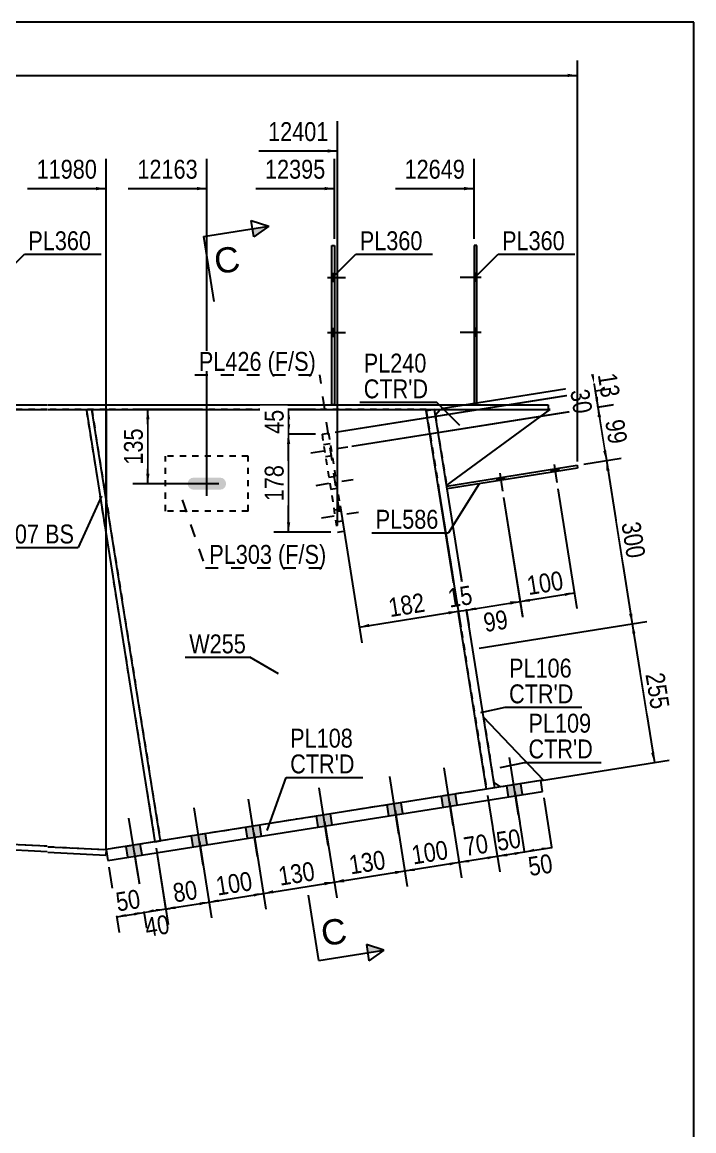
# Model space of a CAD drawing. Header units: millimetres. Extents: x -1017 to -614, y -185 to 92.
# Drawn here: x -715.9 to -614.3, y -75.9 to 92 of the extents above; entities that cross this region are included whole.
import ezdxf

# ---------------------------------------------------------------- set-up
doc = ezdxf.new("R2010")
doc.units = ezdxf.units.MM
doc.linetypes.add('DXK_LINE_DOT1', pattern=[1.8814, 0.9407, -0.9407])
doc.linetypes.add('DXK_LINE_DOT2', pattern=[3.9198, 1.9599, -1.9599])
doc.styles.add('Arial', font='ARIAL.TTF', dxfattribs={"height": 0.2})
doc.styles.add('Arial Narrow', font='ARIALN.TTF', dxfattribs={"height": 0.2})

# ---------------------------------------------------------------- blocks, each defined once
blk = doc.blocks.new('Unknown-624476755-1210')
at = {"color": 5, "linetype": 'Continuous'}
for p, q in [((-614.26, 91.97), (-1014.26, 91.97)), ((-614.26, -185.03), (-614.26, 91.97))]:
    blk.add_line(p, q, dxfattribs=at)
blk = doc.blocks.new('Part-624476755-1717 - 1694')
at = {"color": 2, "linetype": 'Continuous'}
for p, q in [((-745.62, 34), (-739.78, 34)), ((-745.62, 34), (-745.62, 33.33)), ((-739.68, 34), (-725.85, 34)), ((-725.75, 34), (-712.17, 34)), ((-712.07, 34), (-636.32, 34)), ((-636.32, 34), (-636.32, 33.33)), ((-745.62, 33.33), (-739.78, 33.33)), ((-739.68, 33.33), (-725.85, 33.33)), ((-725.75, 33.33), (-712.17, 33.33)), ((-712.07, 33.33), (-636.32, 33.33))]:
    blk.add_line(p, q, dxfattribs=at)
blk = doc.blocks.new('Part-624476755-1912 - 1694')
at = {"color": 2, "linetype": 'Continuous'}
for p, q in [((-654.76, 33.17), (-653.72, 33.33)), ((-645.64, -24.17), (-654.76, 33.17)), ((-644.4, -23.98), (-653.52, 33.33))]:
    blk.add_line(p, q, dxfattribs=at)
at = {"color": 7, "linetype": 'DXK_LINE_DOT1'}
for p, q in [((-653.72, 33.33), (-653.52, 33.37)), ((-653.52, 33.37), (-653.52, 33.33)), ((-644.4, -23.98), (-645.64, -24.17))]:
    blk.add_line(p, q, dxfattribs=at)
blk = doc.blocks.new('Part-624476755-1837 - 1694')
at = {"color": 2, "linetype": 'Continuous'}
for p, q in [((-772.92, -20.83), (-778.76, -20.83)), ((-778.76, -20.83), (-778.76, -21.67)), ((-778.76, -21.67), (-772.92, -21.67)), ((-766.97, -20.83), (-772.82, -20.83)), ((-772.82, -21.67), (-766.99, -21.67)), ((-766.99, -21.67), (-751.55, -22.44)), ((-766.97, -20.83), (-751.55, -21.6)), ((-751.45, -22.96), (-739.78, -23.55)), ((-751.45, -23.8), (-739.78, -24.38)), ((-739.68, -26.5), (-725.85, -27.2)), ((-739.68, -27.34), (-725.85, -28.03)), ((-725.75, -32.1), (-712.17, -32.78)), ((-725.75, -32.93), (-712.17, -33.61)), ((-712.07, -32.89), (-703.25, -33.33)), ((-703.25, -33.33), (-703.29, -34.17)), ((-712.07, -33.73), (-703.29, -34.17))]:
    blk.add_line(p, q, dxfattribs=at)
blk = doc.blocks.new('Part-624476755-1766 - 1694')
at = {"color": 2, "linetype": 'Continuous'}
for p, q in [((-766.97, 33.33), (-766.97, -20.83)), ((-703.25, 33.33), (-703.25, 19.73)), ((-703.25, -33.33), (-703.25, 14.42))]:
    blk.add_line(p, q, dxfattribs=at)
at = {"color": 7, "linetype": 'DXK_LINE_DOT1'}
for p, q in [((-751.55, 33.33), (-766.97, 33.33)), ((-739.78, 33.33), (-751.45, 33.33)), ((-725.85, 33.33), (-739.68, 33.33)), ((-712.17, 33.33), (-725.75, 33.33)), ((-703.25, 33.33), (-712.07, 33.33)), ((-703.25, 14.42), (-703.25, 33.33)), ((-766.97, -20.83), (-751.55, -21.6)), ((-751.45, -22.96), (-739.78, -23.55)), ((-739.68, -26.5), (-725.85, -27.2)), ((-725.75, -32.1), (-712.17, -32.78)), ((-712.07, -32.89), (-703.25, -33.33))]:
    blk.add_line(p, q, dxfattribs=at)
blk = doc.blocks.new('Part-624476755-1985 - 1694')
at = {"color": 2, "linetype": 'Continuous'}
for p, q in [((-653.39, 32.51), (-652.68, 33.33)), ((-651.68, 21.81), (-636.02, 33.33)), ((-636.02, 33.33), (-636.32, 33.33))]:
    blk.add_line(p, q, dxfattribs=at)
at = {"color": 7, "linetype": 'DXK_LINE_DOT1'}
for p, q in [((-653.39, 32.51), (-651.68, 21.81)), ((-652.68, 33.33), (-636.32, 33.33))]:
    blk.add_line(p, q, dxfattribs=at)
blk = doc.blocks.new('Part-624476755-2122 - 1694')
at = {"color": 2, "linetype": 'Continuous'}
for p, q in [((-647.12, 58.17), (-647.53, 58.17)), ((-647.53, 58.17), (-647.53, 34)), ((-647.12, 34), (-647.12, 58.17))]:
    blk.add_line(p, q, dxfattribs=at)
at = {"color": 7, "linetype": 'DXK_LINE_DOT1'}
blk.add_line((-647.53, 34), (-647.12, 34), dxfattribs=at)
blk = doc.blocks.new('Part-624476755-1934 - 1694')
at = {"color": 2, "linetype": 'Continuous'}
for p, q in [((-705.41, 33.33), (-706.23, 33.2)), ((-706.23, 33.2), (-695.84, -32.16)), ((-695.02, -32.02), (-705.41, 33.33))]:
    blk.add_line(p, q, dxfattribs=at)
at = {"color": 7, "linetype": 'DXK_LINE_DOT1'}
blk.add_line((-695.84, -32.16), (-695.02, -32.02), dxfattribs=at)
blk = doc.blocks.new('Part-624476755-1956 - 1694')
at = {"color": 7, "linetype": 'DXK_LINE_DOT1'}
for p, q in [((-705.41, 33.33), (-706.23, 33.2)), ((-706.23, 33.2), (-695.84, -32.16)), ((-705.41, 33.33), (-695.02, -32.02))]:
    blk.add_line(p, q, dxfattribs=at)
blk = doc.blocks.new('Part-624476755-2014 - 1694')
at = {"color": 2, "linetype": 'Continuous'}
for p, q in [((-637.41, -22.86), (-703.25, -33.33)), ((-637.15, -24.51), (-637.41, -22.86)), ((-702.99, -34.98), (-637.15, -24.51)), ((-703.25, -33.33), (-702.99, -34.98))]:
    blk.add_line(p, q, dxfattribs=at)
blk = doc.blocks.new('Part-624476755-2043 - 1694')
at = {"color": 2, "linetype": 'Continuous'}
for p, q in [((-637, -22.8), (-646.1, -13.28)), ((-644.53, -23.15), (-643.58, -23.85)), ((-637, -22.8), (-637.41, -22.86))]:
    blk.add_line(p, q, dxfattribs=at)
at = {"color": 7, "linetype": 'DXK_LINE_DOT1'}
for p, q in [((-646.1, -13.28), (-644.53, -23.15)), ((-637.41, -22.86), (-643.58, -23.85))]:
    blk.add_line(p, q, dxfattribs=at)
blk = doc.blocks.new('Part-624476755-2203 - 1694')
at = {"color": 7, "linetype": 'DXK_LINE_DOT1'}
for p, q in [((-670.55, 29.57), (-669.57, 29.72)), ((-670.55, 29.57), (-668.2, 14.75)), ((-669.57, 29.72), (-667.21, 14.91)), ((-668.2, 14.75), (-667.21, 14.91))]:
    blk.add_line(p, q, dxfattribs=at)
blk = doc.blocks.new('Part-624476755-2085 - 1694')
at = {"color": 7, "linetype": 'DXK_LINE_DOT1'}
for p, q in [((-681.73, 26.25), (-694.24, 26.25)), ((-694.24, 17.92), (-694.24, 26.25)), ((-681.73, 17.92), (-681.73, 26.25)), ((-681.73, 17.92), (-694.24, 17.92))]:
    blk.add_line(p, q, dxfattribs=at)
blk = doc.blocks.new('Part-624476755-2181 - 1694')
at = {"color": 2, "linetype": 'Continuous'}
for p, q in [((-651.67, 21.72), (-631.92, 24.86)), ((-631.85, 24.45), (-651.61, 21.31)), ((-631.92, 24.86), (-631.85, 24.45))]:
    blk.add_line(p, q, dxfattribs=at)
at = {"color": 7, "linetype": 'DXK_LINE_DOT1'}
blk.add_line((-651.61, 21.31), (-651.67, 21.72), dxfattribs=at)
blk = doc.blocks.new('Part-624476755-2335 - 1694')
at = {"color": 2, "linetype": 'Continuous'}
for p, q in [((-669.08, 34), (-669.08, 58.17)), ((-669.08, 58.17), (-668.66, 58.17)), ((-668.66, 58.17), (-668.66, 34))]:
    blk.add_line(p, q, dxfattribs=at)
at = {"color": 7, "linetype": 'DXK_LINE_DOT1'}
blk.add_line((-668.66, 34), (-669.08, 34), dxfattribs=at)
blk = doc.blocks.new('Part-624476755-2370 - 1694')
at = {"color": 2, "linetype": 'Continuous'}
for p, q in [((-703.25, 33.33), (-703.25, 19.73)), ((-654.76, 33.17), (-654.78, 33.33)), ((-703.25, -33.33), (-703.25, 14.42))]:
    blk.add_line(p, q, dxfattribs=at)
at = {"color": 7, "linetype": 'DXK_LINE_DOT1'}
for p, q in [((-654.78, 33.33), (-703.25, 33.33)), ((-654.76, 33.17), (-645.64, -24.17)), ((-645.64, -24.17), (-695.02, -32.02)), ((-695.84, -32.16), (-703.25, -33.33))]:
    blk.add_line(p, q, dxfattribs=at)
blk = doc.blocks.new('Bolt-624476755-2375 - 1694')
at = {"linetype": 'Continuous'}
for points in [[(-640.45, -23.35), (-642.59, -23.69), (-642.33, -25.33), (-640.19, -24.99)], [(-640.45, -23.35), (-642.59, -23.69), (-642.33, -25.33), (-640.19, -24.99)], [(-650.33, -24.92), (-652.47, -25.26), (-652.21, -26.9), (-650.07, -26.56)], [(-650.33, -24.92), (-652.47, -25.26), (-652.21, -26.9), (-650.07, -26.56)], [(-658.56, -26.23), (-660.7, -26.57), (-660.44, -28.21), (-658.3, -27.87)], [(-658.56, -26.23), (-660.7, -26.57), (-660.44, -28.21), (-658.3, -27.87)], [(-669.26, -27.93), (-671.4, -28.27), (-671.14, -29.91), (-669, -29.57)], [(-669.26, -27.93), (-671.4, -28.27), (-671.14, -29.91), (-669, -29.57)], [(-679.96, -29.63), (-682.1, -29.97), (-681.84, -31.62), (-679.7, -31.28)], [(-679.96, -29.63), (-682.1, -29.97), (-681.84, -31.62), (-679.7, -31.28)], [(-688.19, -30.94), (-690.33, -31.28), (-690.06, -32.92), (-687.93, -32.58)], [(-688.19, -30.94), (-690.33, -31.28), (-690.06, -32.92), (-687.93, -32.58)], [(-698.06, -32.51), (-700.2, -32.85), (-699.94, -34.5), (-697.8, -34.15)], [(-698.06, -32.51), (-700.2, -32.85), (-699.94, -34.5), (-697.8, -34.15)]]:
    blk.add_hatch(color=3, dxfattribs=at).paths.add_polyline_path(points)
at = {"color": 3, "linetype": 'Continuous'}
for p, q in [((-640.79, -28.12), (-642.18, -19.4)), ((-640.79, -28.12), (-642.18, -19.4)), ((-650.67, -29.69), (-652.05, -20.97)), ((-650.67, -29.69), (-652.05, -20.97)), ((-658.9, -31), (-660.28, -22.28)), ((-658.9, -31), (-660.28, -22.28)), ((-640.19, -24.99), (-640.45, -23.35)), ((-640.19, -24.99), (-640.45, -23.35)), ((-669.6, -32.7), (-670.98, -23.98)), ((-669.6, -32.7), (-670.98, -23.98)), ((-650.07, -26.56), (-650.33, -24.92)), ((-650.07, -26.56), (-650.33, -24.92)), ((-642.33, -25.33), (-642.59, -23.69)), ((-642.33, -25.33), (-642.59, -23.69)), ((-680.3, -34.4), (-681.68, -25.68)), ((-680.3, -34.4), (-681.68, -25.68)), ((-660.44, -28.21), (-660.7, -26.57)), ((-660.44, -28.21), (-660.7, -26.57)), ((-658.3, -27.87), (-658.56, -26.23)), ((-658.3, -27.87), (-658.56, -26.23)), ((-652.21, -26.9), (-652.47, -25.26)), ((-652.21, -26.9), (-652.47, -25.26)), ((-688.53, -35.71), (-689.91, -26.99)), ((-688.53, -35.71), (-689.91, -26.99)), ((-671.14, -29.91), (-671.4, -28.27)), ((-671.14, -29.91), (-671.4, -28.27)), ((-669, -29.57), (-669.26, -27.93)), ((-669, -29.57), (-669.26, -27.93)), ((-698.4, -37.28), (-699.79, -28.56)), ((-698.4, -37.28), (-699.79, -28.56)), ((-681.84, -31.62), (-682.1, -29.97)), ((-681.84, -31.62), (-682.1, -29.97)), ((-679.7, -31.28), (-679.96, -29.63)), ((-679.7, -31.28), (-679.96, -29.63)), ((-690.06, -32.92), (-690.33, -31.28)), ((-690.06, -32.92), (-690.33, -31.28)), ((-687.93, -32.58), (-688.19, -30.94)), ((-687.93, -32.58), (-688.19, -30.94)), ((-699.94, -34.5), (-700.2, -32.85)), ((-699.94, -34.5), (-700.2, -32.85)), ((-697.8, -34.15), (-698.06, -32.51)), ((-697.8, -34.15), (-698.06, -32.51))]:
    blk.add_line(p, q, dxfattribs=at)
blk = doc.blocks.new('Bolt-624476755-2376 - 1694')
at = {"linetype": 'Continuous'}
blk.add_hatch(color=3, dxfattribs=at).paths.add_polyline_path([(-690.83, 22.43), (-690.9, 22.08), (-690.83, 21.73), (-690.63, 21.43), (-690.34, 21.24), (-689.99, 21.17), (-685.99, 21.17), (-685.63, 21.24), (-685.34, 21.43), (-685.14, 21.73), (-685.07, 22.08), (-685.14, 22.43), (-685.34, 22.73), (-685.63, 22.93), (-685.99, 23), (-689.99, 23), (-690.34, 22.93), (-690.63, 22.73)])
at = {"color": 3, "linetype": 'Continuous'}
for p, q in [((-687.99, 20.25), (-687.99, 23.92)), ((-686.15, 22.08), (-689.82, 22.08))]:
    blk.add_line(p, q, dxfattribs=at)
blk = doc.blocks.new('Bolt-624476755-2385 - 1694')
at = {"linetype": 'Continuous'}
for points in [[(-635.82, 23.82), (-634.67, 24), (-634.74, 24.42), (-635.89, 24.23)], [(-635.82, 23.82), (-634.67, 24), (-634.74, 24.42), (-635.89, 24.23)], [(-644.05, 22.51), (-642.9, 22.7), (-642.97, 23.11), (-644.12, 22.92)], [(-644.05, 22.51), (-642.9, 22.7), (-642.97, 23.11), (-644.12, 22.92)]]:
    blk.add_hatch(color=3, dxfattribs=at).paths.add_polyline_path(points)
at = {"color": 3, "linetype": 'Continuous'}
for p, q in [((-643.65, 23.67), (-643.21, 20.96)), ((-643.65, 23.67), (-643.21, 20.96)), ((-635.89, 24.23), (-635.82, 23.82)), ((-635.89, 24.23), (-635.82, 23.82)), ((-635.42, 24.98), (-634.99, 22.27)), ((-635.42, 24.98), (-634.99, 22.27)), ((-634.74, 24.42), (-634.67, 24)), ((-634.74, 24.42), (-634.67, 24)), ((-644.12, 22.92), (-644.05, 22.51)), ((-644.12, 22.92), (-644.05, 22.51)), ((-642.97, 23.11), (-642.9, 22.7)), ((-642.97, 23.11), (-642.9, 22.7))]:
    blk.add_line(p, q, dxfattribs=at)
blk = doc.blocks.new('Bolt-624476755-2386 - 1694')
at = {"color": 3, "linetype": 'DXK_LINE_DOT2'}
for p, q in [((-672.22, 26.77), (-666.62, 27.66)), ((-670.3, 28), (-669.32, 28.16)), ((-670.02, 26.19), (-669.03, 26.35)), ((-671.43, 21.83), (-665.84, 22.72)), ((-669.52, 23.07), (-668.53, 23.22)), ((-669.23, 21.26), (-668.24, 21.41)), ((-670.65, 16.9), (-665.05, 17.79)), ((-668.73, 18.13), (-667.75, 18.29)), ((-668.45, 16.32), (-667.46, 16.47))]:
    blk.add_line(p, q, dxfattribs=at)
blk = doc.blocks.new('Bolt-624476755-2394 - 1694')
at = {"linetype": 'Continuous'}
for points in [[(-668.66, 52.75), (-668.66, 53.91), (-669.08, 53.91), (-669.08, 52.75)], [(-668.66, 52.75), (-668.66, 53.91), (-669.08, 53.91), (-669.08, 52.75)], [(-668.66, 44.41), (-668.66, 45.58), (-669.08, 45.58), (-669.08, 44.41)], [(-668.66, 44.41), (-668.66, 45.58), (-669.08, 45.58), (-669.08, 44.41)]]:
    blk.add_hatch(color=3, dxfattribs=at).paths.add_polyline_path(points)
at = {"color": 3, "linetype": 'Continuous'}
for p, q in [((-669.08, 53.91), (-668.66, 53.91)), ((-669.08, 53.91), (-668.66, 53.91)), ((-669.74, 53.33), (-666.99, 53.33)), ((-669.74, 53.33), (-666.99, 53.33)), ((-669.08, 52.75), (-668.66, 52.75)), ((-669.08, 52.75), (-668.66, 52.75)), ((-669.08, 45.58), (-668.66, 45.58)), ((-669.08, 45.58), (-668.66, 45.58)), ((-669.74, 45), (-666.99, 45)), ((-669.74, 45), (-666.99, 45)), ((-669.08, 44.41), (-668.66, 44.41)), ((-669.08, 44.41), (-668.66, 44.41))]:
    blk.add_line(p, q, dxfattribs=at)
blk = doc.blocks.new('Bolt-624476755-6279 - 1694')
at = {"linetype": 'Continuous'}
for points in [[(-647.12, 52.75), (-647.12, 53.91), (-647.53, 53.91), (-647.53, 52.75)], [(-647.12, 52.75), (-647.12, 53.91), (-647.53, 53.91), (-647.53, 52.75)], [(-647.12, 44.41), (-647.12, 45.58), (-647.53, 45.58), (-647.53, 44.41)], [(-647.12, 44.41), (-647.12, 45.58), (-647.53, 45.58), (-647.53, 44.41)]]:
    blk.add_hatch(color=3, dxfattribs=at).paths.add_polyline_path(points)
at = {"color": 3, "linetype": 'Continuous'}
for p, q in [((-647.12, 53.91), (-647.53, 53.91)), ((-647.12, 53.91), (-647.53, 53.91)), ((-646.45, 53.33), (-649.62, 53.33)), ((-646.45, 53.33), (-649.62, 53.33)), ((-647.12, 52.75), (-647.53, 52.75)), ((-647.12, 52.75), (-647.53, 52.75)), ((-647.12, 45.58), (-647.53, 45.58)), ((-647.12, 45.58), (-647.53, 45.58)), ((-646.45, 45), (-649.62, 45)), ((-646.45, 45), (-649.62, 45)), ((-647.12, 44.41), (-647.53, 44.41)), ((-647.12, 44.41), (-647.53, 44.41))]:
    blk.add_line(p, q, dxfattribs=at)
blk = doc.blocks.new('StraightDimension-624476755-2924 - 1694')
at = {"linetype": 'Continuous'}
for points in [[(-642.5, -34.35), (-644.02, -34.34), (-642.58, -33.86)], [(-641.43, -33.67), (-639.91, -33.69), (-641.35, -34.17)]]:
    blk.add_hatch(color=7, dxfattribs=at).paths.add_polyline_path(points)
at = {"color": 7, "linetype": 'Continuous'}
for p, q in [((-645.48, -25.16), (-643.64, -36.71)), ((-641.37, -24.51), (-639.53, -36.06)), ((-644.02, -34.34), (-639.91, -33.69))]:
    blk.add_line(p, q, dxfattribs=at)
at = {"color": 0}
blk.add_wipeout([(-639.59, -33.48), (-640.25, -29.33), (-645.05, -30.1), (-644.39, -34.25)], dxfattribs=at)
at = {"color": 3, "style": 'Arial Narrow'}
blk.add_text('50', height=2.863, rotation=9.0355, dxfattribs=at).set_placement((-643.89, -33.56))
blk = doc.blocks.new('StraightDimension-624476755-9630 - 1694')
at = {"linetype": 'Continuous'}
blk.add_hatch(color=7, dxfattribs=at).paths.add_polyline_path([(-704.75, 67.02), (-703.25, 66.77), (-704.75, 66.52)])
at = {"color": 7, "linetype": 'Continuous'}
for p, q in [((-703.25, -32.33), (-703.25, 71.27)), ((-715.14, 66.77), (-703.25, 66.77))]:
    blk.add_line(p, q, dxfattribs=at)
at = {"color": 0}
blk.add_wipeout([(-704.02, 67.67), (-704.02, 71.87), (-714.36, 71.87), (-714.36, 67.67)], dxfattribs=at)
at = {"color": 3, "style": 'Arial Narrow'}
blk.add_text('11980', height=2.863, dxfattribs=at).set_placement((-713.76, 68.27))
blk = doc.blocks.new('StraightDimension-624476755-7787 - 1694')
at = {"linetype": 'Continuous'}
for points in [[(-633.85, 5.56), (-632.33, 5.55), (-633.77, 5.06)], [(-639.04, 4.23), (-640.56, 4.24), (-639.11, 4.72)]]:
    blk.add_hatch(color=7, dxfattribs=at).paths.add_polyline_path(points)
at = {"color": 7, "linetype": 'Continuous'}
for p, q in [((-634.83, 21.28), (-631.95, 3.18)), ((-643.06, 19.97), (-640.18, 1.87)), ((-640.56, 4.24), (-632.33, 5.55))]:
    blk.add_line(p, q, dxfattribs=at)
at = {"color": 0}
blk.add_wipeout([(-633.16, 5.57), (-633.82, 9.71), (-640.43, 8.66), (-639.77, 4.52)], dxfattribs=at)
at = {"color": 3, "style": 'Arial Narrow'}
blk.add_text('100', height=2.863, rotation=9.0355, dxfattribs=at).set_placement((-639.27, 5.2))
blk = doc.blocks.new('StraightDimension-624476755-9628 - 1694')
at = {"linetype": 'Continuous'}
blk.add_hatch(color=7, dxfattribs=at).paths.add_polyline_path([(-670.16, 67.02), (-668.66, 66.77), (-670.16, 66.52)])
at = {"color": 7, "linetype": 'Continuous'}
for p, q in [((-668.66, 59.17), (-668.66, 71.27)), ((-680.55, 66.77), (-668.66, 66.77))]:
    blk.add_line(p, q, dxfattribs=at)
at = {"color": 0}
blk.add_wipeout([(-669.44, 67.67), (-669.44, 71.87), (-679.78, 71.87), (-679.78, 67.67)], dxfattribs=at)
at = {"color": 3, "style": 'Arial Narrow'}
blk.add_text('12395', height=2.863, dxfattribs=at).set_placement((-679.18, 68.27))
blk = doc.blocks.new('StraightDimension-624476755-2960 - 1694')
at = {"linetype": 'Continuous'}
for points in [[(-659.53, -36.55), (-658.01, -36.56), (-659.45, -37.05)], [(-667.19, -38.28), (-668.71, -38.27), (-667.27, -37.78)]]:
    blk.add_hatch(color=7, dxfattribs=at).paths.add_polyline_path(points)
at = {"color": 7, "linetype": 'Continuous'}
for p, q in [((-659.47, -27.38), (-657.64, -38.93)), ((-670.17, -29.09), (-668.33, -40.64)), ((-668.71, -38.27), (-658.01, -36.56))]:
    blk.add_line(p, q, dxfattribs=at)
at = {"color": 0}
blk.add_wipeout([(-660.08, -36.74), (-660.74, -32.59), (-667.35, -33.64), (-666.69, -37.79)], dxfattribs=at)
at = {"color": 3, "style": 'Arial Narrow'}
blk.add_text('130', height=2.863, rotation=9.0355, dxfattribs=at).set_placement((-666.19, -37.1))
blk = doc.blocks.new('StraightDimension-624476755-4024 - 1694')
at = {"linetype": 'Continuous'}
for points in [[(-675.86, 28.07), (-675.61, 29.57), (-675.36, 28.07)], [(-675.36, 16.25), (-675.61, 14.75), (-675.86, 16.25)]]:
    blk.add_hatch(color=7, dxfattribs=at).paths.add_polyline_path(points)
at = {"color": 7, "linetype": 'Continuous'}
for p, q in [((-671.55, 29.57), (-677.86, 29.57)), ((-675.61, 14.75), (-675.61, 29.57)), ((-669.2, 14.75), (-677.86, 14.75))]:
    blk.add_line(p, q, dxfattribs=at)
at = {"color": 0}
blk.add_wipeout([(-675.76, 25.5), (-679.96, 25.5), (-679.96, 18.82), (-675.76, 18.82)], dxfattribs=at)
at = {"color": 3, "style": 'Arial Narrow'}
blk.add_text('178', height=2.863, rotation=90.0002, dxfattribs=at).set_placement((-676.36, 19.42))
blk = doc.blocks.new('StraightDimension-624476755-7667 - 1694')
at = {"linetype": 'Continuous'}
for points in [[(-629.34, 38.7), (-629.35, 37.18), (-629.83, 38.62)], [(-629.19, 34.63), (-629.18, 36.15), (-628.7, 34.7)]]:
    blk.add_hatch(color=7, dxfattribs=at).paths.add_polyline_path(points)
at = {"color": 7, "linetype": 'Continuous'}
for p, q in [((-652.53, 33.49), (-627.12, 37.53)), ((-629.35, 37.18), (-629.18, 36.15)), ((-668.58, 29.88), (-626.96, 36.5))]:
    blk.add_line(p, q, dxfattribs=at)
at = {"color": 0}
blk.add_wipeout([(-628.74, 34.29), (-624.59, 34.95), (-625.35, 39.74), (-629.5, 39.08)], dxfattribs=at)
at = {"color": 3, "style": 'Arial Narrow'}
blk.add_text('13', height=2.863, rotation=-80.9647, dxfattribs=at).set_placement((-628.81, 38.58))
blk = doc.blocks.new('StraightDimension-624476755-2826 - 1694')
at = {"linetype": 'Continuous'}
for points in [[(-697.17, 31.83), (-696.92, 33.33), (-696.67, 31.83)], [(-696.67, 23.58), (-696.92, 22.08), (-697.17, 23.58)]]:
    blk.add_hatch(color=7, dxfattribs=at).paths.add_polyline_path(points)
at = {"color": 7, "linetype": 'Continuous'}
for p, q in [((-688.99, 33.33), (-699.17, 33.33)), ((-696.92, 22.08), (-696.92, 33.33)), ((-688.99, 22.08), (-699.17, 22.08))]:
    blk.add_line(p, q, dxfattribs=at)
at = {"color": 0}
blk.add_wipeout([(-697.07, 31.05), (-701.27, 31.05), (-701.27, 24.37), (-697.07, 24.37)], dxfattribs=at)
at = {"color": 3, "style": 'Arial Narrow'}
blk.add_text('135', height=2.863, rotation=90.0002, dxfattribs=at).set_placement((-697.67, 24.97))
blk = doc.blocks.new('StraightDimension-624476755-2883 - 1694')
at = {"linetype": 'Continuous'}
for points in [[(-696, -42.86), (-697.52, -42.85), (-696.07, -42.36)], [(-695.74, -42.31), (-694.22, -42.32), (-695.67, -42.8)]]:
    blk.add_hatch(color=7, dxfattribs=at).paths.add_polyline_path(points)
at = {"color": 7, "linetype": 'Continuous'}
for p, q in [((-695.68, -33.14), (-693.87, -44.54)), ((-698.98, -33.67), (-697.16, -45.07)), ((-697.52, -42.85), (-694.22, -42.32))]:
    blk.add_line(p, q, dxfattribs=at)
at = {"color": 0}
blk.add_wipeout([(-692.79, -46.5), (-693.45, -42.35), (-698.24, -43.11), (-697.58, -47.26)], dxfattribs=at)
at = {"color": 3, "style": 'Arial Narrow'}
blk.add_text('40', height=2.863, rotation=9.0355, dxfattribs=at).set_placement((-697.09, -46.57))
blk = doc.blocks.new('StraightDimension-624476755-2901 - 1694')
at = {"linetype": 'Continuous'}
for points in [[(-700.11, -43.51), (-701.63, -43.5), (-700.19, -43.02)], [(-699.04, -42.83), (-697.52, -42.85), (-698.96, -43.33)]]:
    blk.add_hatch(color=7, dxfattribs=at).paths.add_polyline_path(points)
at = {"color": 7, "linetype": 'Continuous'}
for p, q in [((-698.98, -33.67), (-697.14, -45.22)), ((-702.83, -35.97), (-701.25, -45.87)), ((-701.63, -43.5), (-697.52, -42.85))]:
    blk.add_line(p, q, dxfattribs=at)
at = {"color": 0}
blk.add_wipeout([(-697.2, -42.64), (-697.86, -38.5), (-702.65, -39.26), (-702, -43.41)], dxfattribs=at)
at = {"color": 3, "style": 'Arial Narrow'}
blk.add_text('50', height=2.863, rotation=9.0355, dxfattribs=at).set_placement((-701.5, -42.72))
blk = doc.blocks.new('StraightDimension-624476755-2914 - 1694')
at = {"linetype": 'Continuous'}
for points in [[(-651.3, -35.24), (-649.78, -35.26), (-651.22, -35.74)], [(-656.49, -36.58), (-658.01, -36.56), (-656.57, -36.08)]]:
    blk.add_hatch(color=7, dxfattribs=at).paths.add_polyline_path(points)
at = {"color": 7, "linetype": 'Continuous'}
for p, q in [((-651.24, -26.08), (-649.41, -37.63)), ((-659.47, -27.38), (-657.64, -38.93)), ((-658.01, -36.56), (-649.78, -35.26))]:
    blk.add_line(p, q, dxfattribs=at)
at = {"color": 0}
blk.add_wipeout([(-650.62, -35.24), (-651.28, -31.09), (-657.88, -32.14), (-657.22, -36.29)], dxfattribs=at)
at = {"color": 3, "style": 'Arial Narrow'}
blk.add_text('100', height=2.863, rotation=9.0355, dxfattribs=at).set_placement((-656.72, -35.6))
blk = doc.blocks.new('StraightDimension-624476755-2920 - 1694')
at = {"linetype": 'Continuous'}
for points in [[(-648.26, -35.27), (-649.78, -35.26), (-648.34, -34.77)], [(-645.54, -34.33), (-644.02, -34.34), (-645.46, -34.82)]]:
    blk.add_hatch(color=7, dxfattribs=at).paths.add_polyline_path(points)
at = {"color": 7, "linetype": 'Continuous'}
for p, q in [((-645.48, -25.16), (-643.64, -36.71)), ((-651.24, -26.08), (-649.41, -37.63)), ((-649.78, -35.26), (-644.02, -34.34))]:
    blk.add_line(p, q, dxfattribs=at)
at = {"color": 0}
blk.add_wipeout([(-644.53, -34.27), (-645.19, -30.12), (-649.98, -30.88), (-649.32, -35.03)], dxfattribs=at)
at = {"color": 3, "style": 'Arial Narrow'}
blk.add_text('70', height=2.863, rotation=9.0355, dxfattribs=at).set_placement((-648.83, -34.34))
blk = doc.blocks.new('StraightDimension-624476755-2938 - 1694')
at = {"linetype": 'Continuous'}
for points in [[(-638.39, -33.7), (-639.91, -33.69), (-638.46, -33.2)], [(-637.31, -33.02), (-635.79, -33.03), (-637.23, -33.51)]]:
    blk.add_hatch(color=7, dxfattribs=at).paths.add_polyline_path(points)
at = {"color": 7, "linetype": 'Continuous'}
for p, q in [((-641.37, -24.51), (-639.55, -35.91)), ((-636.99, -25.5), (-635.44, -35.25)), ((-639.91, -33.69), (-635.79, -33.03))]:
    blk.add_line(p, q, dxfattribs=at)
at = {"color": 0}
blk.add_wipeout([(-634.77, -37.27), (-635.43, -33.12), (-640.22, -33.89), (-639.56, -38.04)], dxfattribs=at)
at = {"color": 3, "style": 'Arial Narrow'}
blk.add_text('50', height=2.863, rotation=9.0355, dxfattribs=at).set_placement((-639.07, -37.35))
blk = doc.blocks.new('StraightDimension-624476755-2951 - 1694')
at = {"linetype": 'Continuous'}
for points in [[(-670.23, -38.25), (-668.71, -38.27), (-670.15, -38.75)], [(-677.89, -39.98), (-679.41, -39.97), (-677.97, -39.48)]]:
    blk.add_hatch(color=7, dxfattribs=at).paths.add_polyline_path(points)
at = {"color": 7, "linetype": 'Continuous'}
for p, q in [((-670.17, -29.09), (-668.33, -40.64)), ((-680.87, -30.79), (-679.03, -42.34)), ((-679.41, -39.97), (-668.71, -38.27))]:
    blk.add_line(p, q, dxfattribs=at)
at = {"color": 0}
blk.add_wipeout([(-670.78, -38.44), (-671.44, -34.3), (-678.04, -35.35), (-677.38, -39.49)], dxfattribs=at)
at = {"color": 3, "style": 'Arial Narrow'}
blk.add_text('130', height=2.863, rotation=9.0355, dxfattribs=at).set_placement((-676.89, -38.81))
blk = doc.blocks.new('StraightDimension-624476755-2969 - 1694')
at = {"linetype": 'Continuous'}
for points in [[(-692.7, -42.33), (-694.22, -42.32), (-692.78, -41.84)], [(-689.16, -41.26), (-687.64, -41.28), (-689.08, -41.76)]]:
    blk.add_hatch(color=7, dxfattribs=at).paths.add_polyline_path(points)
at = {"color": 7, "linetype": 'Continuous'}
for p, q in [((-695.68, -33.14), (-693.85, -44.69)), ((-689.1, -32.1), (-687.26, -43.65)), ((-694.22, -42.32), (-687.64, -41.28))]:
    blk.add_line(p, q, dxfattribs=at)
at = {"color": 0}
blk.add_wipeout([(-688.56, -41.27), (-689.22, -37.12), (-694.01, -37.88), (-693.35, -42.03)], dxfattribs=at)
at = {"color": 3, "style": 'Arial Narrow'}
blk.add_text('80', height=2.863, rotation=9.0355, dxfattribs=at).set_placement((-692.86, -41.35))
blk = doc.blocks.new('StraightDimension-624476755-2982 - 1694')
at = {"linetype": 'Continuous'}
for points in [[(-680.93, -39.96), (-679.41, -39.97), (-680.85, -40.45)], [(-686.12, -41.29), (-687.64, -41.28), (-686.2, -40.79)]]:
    blk.add_hatch(color=7, dxfattribs=at).paths.add_polyline_path(points)
at = {"color": 7, "linetype": 'Continuous'}
for p, q in [((-680.87, -30.79), (-679.03, -42.34)), ((-689.1, -32.1), (-687.26, -43.65)), ((-687.64, -41.28), (-679.41, -39.97))]:
    blk.add_line(p, q, dxfattribs=at)
at = {"color": 0}
blk.add_wipeout([(-680.25, -39.95), (-680.91, -35.8), (-687.51, -36.85), (-686.85, -41)], dxfattribs=at)
at = {"color": 3, "style": 'Arial Narrow'}
blk.add_text('100', height=2.863, rotation=9.0355, dxfattribs=at).set_placement((-686.35, -40.31))
blk = doc.blocks.new('StraightDimension-624476755-4023 - 1694')
at = {"linetype": 'Continuous'}
for points in [[(-675.86, 31.83), (-675.61, 33.33), (-675.36, 31.83)], [(-675.36, 31.07), (-675.61, 29.57), (-675.86, 31.07)]]:
    blk.add_hatch(color=7, dxfattribs=at).paths.add_polyline_path(points)
at = {"color": 7, "linetype": 'Continuous'}
for p, q in [((-671.55, 33.33), (-677.86, 33.33)), ((-675.61, 29.57), (-675.61, 33.33)), ((-671.55, 29.57), (-677.86, 29.57))]:
    blk.add_line(p, q, dxfattribs=at)
at = {"color": 0}
blk.add_wipeout([(-675.76, 33.88), (-679.96, 33.88), (-679.96, 29.02), (-675.76, 29.02)], dxfattribs=at)
at = {"color": 3, "style": 'Arial Narrow'}
blk.add_text('45', height=2.863, rotation=90.0002, dxfattribs=at).set_placement((-676.36, 29.62))
blk = doc.blocks.new('StraightDimension-624476755-7663 - 1694')
at = {"linetype": 'Continuous'}
for points in [[(-623.59, -0.64), (-623.57, 0.88), (-623.09, -0.57)], [(-620.22, -18.61), (-620.23, -20.13), (-620.72, -18.69)]]:
    blk.add_hatch(color=7, dxfattribs=at).paths.add_polyline_path(points)
at = {"color": 7, "linetype": 'Continuous'}
for p, q in [((-646.76, -2.81), (-621.35, 1.23)), ((-623.57, 0.88), (-620.23, -20.13)), ((-637.32, -22.85), (-618.01, -19.78))]:
    blk.add_line(p, q, dxfattribs=at)
at = {"color": 0}
blk.add_wipeout([(-621.23, -12.91), (-617.08, -12.25), (-618.13, -5.64), (-622.28, -6.3)], dxfattribs=at)
at = {"color": 3, "style": 'Arial Narrow'}
blk.add_text('255', height=2.863, rotation=-80.9647, dxfattribs=at).set_placement((-621.59, -6.8))
blk = doc.blocks.new('StraightDimension-624476755-7664 - 1694')
at = {"linetype": 'Continuous'}
for points in [[(-627.51, 24.05), (-627.5, 25.57), (-627.02, 24.12)], [(-623.56, 2.4), (-623.57, 0.88), (-624.06, 2.32)]]:
    blk.add_hatch(color=7, dxfattribs=at).paths.add_polyline_path(points)
at = {"color": 7, "linetype": 'Continuous'}
for p, q in [((-630.93, 25.02), (-625.28, 25.92)), ((-627.5, 25.57), (-623.57, 0.88)), ((-646.76, -2.81), (-621.35, 1.23))]:
    blk.add_line(p, q, dxfattribs=at)
at = {"color": 0}
blk.add_wipeout([(-624.86, 9.94), (-620.72, 10.6), (-621.77, 17.21), (-625.91, 16.55)], dxfattribs=at)
at = {"color": 3, "style": 'Arial Narrow'}
blk.add_text('300', height=2.863, rotation=-80.9647, dxfattribs=at).set_placement((-625.23, 16.05))
blk = doc.blocks.new('StraightDimension-624476755-7665 - 1694')
at = {"linetype": 'Continuous'}
for points in [[(-628.8, 32.16), (-628.79, 33.68), (-628.31, 32.24)], [(-627.49, 27.09), (-627.5, 25.57), (-627.98, 27.01)]]:
    blk.add_hatch(color=7, dxfattribs=at).paths.add_polyline_path(points)
at = {"color": 7, "linetype": 'Continuous'}
for p, q in [((-666.05, 27.75), (-626.57, 34.03)), ((-628.79, 33.68), (-627.5, 25.57)), ((-630.93, 25.02), (-625.28, 25.92))]:
    blk.add_line(p, q, dxfattribs=at)
at = {"color": 0}
blk.add_wipeout([(-627.62, 27.25), (-623.47, 27.91), (-624.23, 32.7), (-628.38, 32.04)], dxfattribs=at)
at = {"color": 3, "style": 'Arial Narrow'}
blk.add_text('99', height=2.863, rotation=-80.9647, dxfattribs=at).set_placement((-627.69, 31.55))
blk = doc.blocks.new('StraightDimension-624476755-7666 - 1694')
at = {"linetype": 'Continuous'}
for points in [[(-629.19, 34.63), (-629.18, 36.15), (-628.7, 34.7)], [(-628.78, 35.2), (-628.79, 33.68), (-629.27, 35.12)]]:
    blk.add_hatch(color=7, dxfattribs=at).paths.add_polyline_path(points)
at = {"color": 7, "linetype": 'Continuous'}
for p, q in [((-668.58, 29.88), (-626.81, 36.52)), ((-629.18, 36.15), (-628.79, 33.68)), ((-666.05, 27.75), (-626.42, 34.05))]:
    blk.add_line(p, q, dxfattribs=at)
at = {"color": 0}
blk.add_wipeout([(-632.9, 31.83), (-628.75, 32.49), (-629.52, 37.29), (-633.66, 36.63)], dxfattribs=at)
at = {"color": 3, "style": 'Arial Narrow'}
blk.add_text('30', height=2.863, rotation=-80.9647, dxfattribs=at).set_placement((-632.98, 36.13))
blk = doc.blocks.new('StraightDimension-624476755-7788 - 1694')
at = {"linetype": 'Continuous'}
for points in [[(-647.16, 2.93), (-648.68, 2.95), (-647.24, 3.43)], [(-642.08, 4.25), (-640.56, 4.24), (-642, 3.76)]]:
    blk.add_hatch(color=7, dxfattribs=at).paths.add_polyline_path(points)
at = {"color": 7, "linetype": 'Continuous'}
for p, q in [((-643.06, 19.97), (-640.2, 2.02)), ((-649.86, 10.32), (-648.33, 0.72)), ((-648.68, 2.95), (-640.56, 4.24))]:
    blk.add_line(p, q, dxfattribs=at)
at = {"color": 0}
blk.add_wipeout([(-641.54, -0.32), (-642.2, 3.83), (-646.99, 3.06), (-646.34, -1.09)], dxfattribs=at)
at = {"color": 3, "style": 'Arial Narrow'}
blk.add_text('99', height=2.863, rotation=9.0355, dxfattribs=at).set_placement((-645.84, -0.4))
blk = doc.blocks.new('StraightDimension-624476755-7789 - 1694')
at = {"linetype": 'Continuous'}
for points in [[(-647.16, 2.93), (-648.68, 2.95), (-647.24, 3.43)], [(-651.44, 2.76), (-649.92, 2.75), (-651.36, 2.27)]]:
    blk.add_hatch(color=7, dxfattribs=at).paths.add_polyline_path(points)
at = {"color": 7, "linetype": 'Continuous'}
for p, q in [((-652.84, 21.1), (-649.54, 0.38)), ((-649.86, 10.32), (-648.31, 0.58)), ((-649.92, 2.75), (-648.68, 2.95))]:
    blk.add_line(p, q, dxfattribs=at)
at = {"color": 0}
blk.add_wipeout([(-646.93, 3.38), (-647.59, 7.52), (-652.38, 6.76), (-651.72, 2.61)], dxfattribs=at)
at = {"color": 3, "style": 'Arial Narrow'}
blk.add_text('15', height=2.863, rotation=9.0355, dxfattribs=at).set_placement((-651.23, 3.3))
blk = doc.blocks.new('StraightDimension-624476755-7790 - 1694')
at = {"linetype": 'Continuous'}
for points in [[(-651.44, 2.76), (-649.92, 2.75), (-651.36, 2.27)], [(-663.38, 0.36), (-664.9, 0.37), (-663.46, 0.85)]]:
    blk.add_hatch(color=7, dxfattribs=at).paths.add_polyline_path(points)
at = {"color": 7, "linetype": 'Continuous'}
for p, q in [((-652.84, 21.1), (-649.54, 0.38)), ((-667.82, 18.72), (-664.52, -2)), ((-664.9, 0.37), (-649.92, 2.75))]:
    blk.add_line(p, q, dxfattribs=at)
at = {"color": 0}
blk.add_wipeout([(-654.13, 2.23), (-654.79, 6.38), (-661.39, 5.33), (-660.73, 1.18)], dxfattribs=at)
at = {"color": 3, "style": 'Arial Narrow'}
blk.add_text('182', height=2.863, rotation=9.0355, dxfattribs=at).set_placement((-660.23, 1.87))
blk = doc.blocks.new('StraightDimension-624476755-9477 - 1694')
at = {"linetype": 'Continuous'}
blk.add_hatch(color=7, dxfattribs=at).paths.add_polyline_path([(-633.35, 84.16), (-631.85, 83.91), (-633.35, 83.66)])
at = {"color": 7, "linetype": 'Continuous'}
for p, q in [((-631.85, 25.45), (-631.85, 86.16)), ((-1000, 83.91), (-631.85, 83.91))]:
    blk.add_line(p, q, dxfattribs=at)
blk = doc.blocks.new('StraightDimension-624476755-9626 - 1694')
at = {"linetype": 'Continuous'}
blk.add_hatch(color=7, dxfattribs=at).paths.add_polyline_path([(-649.03, 67.02), (-647.53, 66.77), (-649.03, 66.52)])
at = {"color": 7, "linetype": 'Continuous'}
for p, q in [((-647.53, 59.17), (-647.53, 71.27)), ((-659.42, 66.77), (-647.53, 66.77))]:
    blk.add_line(p, q, dxfattribs=at)
at = {"color": 0}
blk.add_wipeout([(-648.31, 67.67), (-648.31, 71.87), (-658.65, 71.87), (-658.65, 67.67)], dxfattribs=at)
at = {"color": 3, "style": 'Arial Narrow'}
blk.add_text('12649', height=2.863, dxfattribs=at).set_placement((-658.05, 68.27))
blk = doc.blocks.new('StraightDimension-624476755-9627 - 1694')
at = {"linetype": 'Continuous'}
blk.add_hatch(color=7, dxfattribs=at).paths.add_polyline_path([(-669.7, 72.72), (-668.2, 72.47), (-669.7, 72.22)])
at = {"color": 7, "linetype": 'Continuous'}
for p, q in [((-668.2, 15.75), (-668.2, 76.97)), ((-680.09, 72.47), (-668.2, 72.47))]:
    blk.add_line(p, q, dxfattribs=at)
at = {"color": 0}
blk.add_wipeout([(-668.97, 73.37), (-668.97, 77.57), (-679.31, 77.57), (-679.31, 73.37)], dxfattribs=at)
at = {"color": 3, "style": 'Arial Narrow'}
blk.add_text('12401', height=2.863, dxfattribs=at).set_placement((-678.71, 73.97))
blk = doc.blocks.new('StraightDimension-624476755-9629 - 1694')
at = {"linetype": 'Continuous'}
blk.add_hatch(color=7, dxfattribs=at).paths.add_polyline_path([(-689.49, 67.02), (-687.99, 66.77), (-689.49, 66.52)])
at = {"color": 7, "linetype": 'Continuous'}
for p, q in [((-687.99, 23.08), (-687.99, 71.27)), ((-699.88, 66.77), (-687.99, 66.77))]:
    blk.add_line(p, q, dxfattribs=at)
at = {"color": 0}
blk.add_wipeout([(-688.76, 67.67), (-688.76, 71.87), (-699.1, 71.87), (-699.1, 67.67)], dxfattribs=at)
at = {"color": 3, "style": 'Arial Narrow'}
blk.add_text('12163', height=2.863, dxfattribs=at).set_placement((-698.5, 68.27))
blk = doc.blocks.new('Mark-624476755-2177 - 1694')
at = {"color": 7, "linetype": 'Continuous'}
blk.add_line((-646.75, 22.08), (-651.42, 14.66), dxfattribs=at)
at = {"color": 0}
blk.add_wipeout([(-652.92, 15.26), (-652.92, 18.26), (-662.42, 18.26), (-662.42, 15.26)], dxfattribs=at)
blk.add_wipeout([(-652.92, 15.26), (-652.92, 18.26), (-662.42, 18.26), (-662.42, 15.26)], dxfattribs=at)
at = {"color": 7, "linetype": 'Continuous'}
blk.add_line((-663.02, 14.66), (-651.42, 14.66), dxfattribs=at)
at = {"color": 3, "style": 'Arial Narrow'}
blk.add_text('PL586', height=2.863, dxfattribs=at).set_placement((-662.42, 15.26))
blk = doc.blocks.new('Mark-624476755-1908 - 1694')
at = {"color": 0}
for points in [[(-632.73, -7.28), (-632.73, -4.28), (-642.23, -4.28), (-642.23, -7.28)], [(-632.47, -11.18), (-632.47, -8.18), (-642.23, -8.18), (-642.23, -11.18)]]:
    blk.add_wipeout(points, dxfattribs=at)
for points in [[(-632.73, -7.28), (-632.73, -4.28), (-642.23, -4.28), (-642.23, -7.28)], [(-632.47, -11.18), (-632.47, -8.18), (-642.23, -8.18), (-642.23, -11.18)]]:
    blk.add_wipeout(points, dxfattribs=at)
at = {"color": 7, "linetype": 'Continuous'}
for p, q in [((-646.51, -12.57), (-642.83, -11.78)), ((-642.83, -11.78), (-631.23, -11.78))]:
    blk.add_line(p, q, dxfattribs=at)
at = {"color": 3, "style": 'Arial Narrow'}
blk.add_text('PL106', height=2.863, dxfattribs=at).set_placement((-642.23, -7.28))
at = {"color": 1, "style": 'Arial Narrow'}
blk.add_text("CTR'D", height=2.863, dxfattribs=at).set_placement((-642.23, -11.18))
blk = doc.blocks.new('Mark-624476755-1981 - 1694')
at = {"color": 7, "linetype": 'Continuous'}
blk.add_line((-649.69, 30.87), (-653.22, 34.41), dxfattribs=at)
at = {"color": 0}
for points in [[(-654.72, 38.91), (-654.72, 41.91), (-664.23, 41.91), (-664.23, 38.91)], [(-654.47, 35.01), (-654.47, 38.01), (-664.23, 38.01), (-664.23, 35.01)]]:
    blk.add_wipeout(points, dxfattribs=at)
for points in [[(-654.72, 38.91), (-654.72, 41.91), (-664.23, 41.91), (-664.23, 38.91)], [(-654.47, 35.01), (-654.47, 38.01), (-664.23, 38.01), (-664.23, 35.01)]]:
    blk.add_wipeout(points, dxfattribs=at)
at = {"color": 7, "linetype": 'Continuous'}
blk.add_line((-664.83, 34.41), (-653.22, 34.41), dxfattribs=at)
at = {"color": 3, "style": 'Arial Narrow'}
blk.add_text('PL240', height=2.863, dxfattribs=at).set_placement((-664.23, 38.91))
at = {"color": 1, "style": 'Arial Narrow'}
blk.add_text("CTR'D", height=2.863, dxfattribs=at).set_placement((-664.23, 35.01))
blk = doc.blocks.new('Mark-624476755-2010 - 1694')
at = {"color": 0}
for points in [[(-665.87, -17.89), (-665.87, -14.89), (-675.37, -14.89), (-675.37, -17.89)], [(-665.61, -21.79), (-665.61, -18.79), (-675.37, -18.79), (-675.37, -21.79)]]:
    blk.add_wipeout(points, dxfattribs=at)
for points in [[(-665.87, -17.89), (-665.87, -14.89), (-675.37, -14.89), (-675.37, -17.89)], [(-665.61, -21.79), (-665.61, -18.79), (-675.37, -18.79), (-675.37, -21.79)]]:
    blk.add_wipeout(points, dxfattribs=at)
at = {"color": 7, "linetype": 'Continuous'}
for p, q in [((-678.84, -30.44), (-675.97, -22.39)), ((-675.97, -22.39), (-664.37, -22.39))]:
    blk.add_line(p, q, dxfattribs=at)
at = {"color": 3, "style": 'Arial Narrow'}
blk.add_text('PL108', height=2.863, dxfattribs=at).set_placement((-675.37, -17.89))
at = {"color": 1, "style": 'Arial Narrow'}
blk.add_text("CTR'D", height=2.863, dxfattribs=at).set_placement((-675.37, -21.79))
blk = doc.blocks.new('Mark-624476755-2039 - 1694')
at = {"color": 0}
for points in [[(-629.78, -15.62), (-629.78, -12.62), (-639.29, -12.62), (-639.29, -15.62)], [(-629.53, -19.52), (-629.53, -16.52), (-639.29, -16.52), (-639.29, -19.52)]]:
    blk.add_wipeout(points, dxfattribs=at)
for points in [[(-629.78, -15.62), (-629.78, -12.62), (-639.29, -12.62), (-639.29, -15.62)], [(-629.53, -19.52), (-629.53, -16.52), (-639.29, -16.52), (-639.29, -19.52)]]:
    blk.add_wipeout(points, dxfattribs=at)
at = {"color": 7, "linetype": 'Continuous'}
for p, q in [((-643.57, -20.91), (-639.89, -20.12)), ((-639.89, -20.12), (-628.28, -20.12))]:
    blk.add_line(p, q, dxfattribs=at)
at = {"color": 3, "style": 'Arial Narrow'}
blk.add_text('PL109', height=2.863, dxfattribs=at).set_placement((-639.29, -15.62))
at = {"color": 1, "style": 'Arial Narrow'}
blk.add_text("CTR'D", height=2.863, dxfattribs=at).set_placement((-639.29, -19.52))
blk = doc.blocks.new('Mark-624476755-2199 - 1694')
at = {"color": 0}
for points in [[(-679.69, 39.17), (-679.69, 42.17), (-689.19, 42.17), (-689.19, 39.17)], [(-671.49, 39.17), (-671.49, 42.17), (-678.79, 42.17), (-678.79, 39.17)]]:
    blk.add_wipeout(points, dxfattribs=at)
for points in [[(-679.69, 39.17), (-679.69, 42.17), (-689.19, 42.17), (-689.19, 39.17)], [(-671.49, 39.17), (-671.49, 42.17), (-678.79, 42.17), (-678.79, 39.17)]]:
    blk.add_wipeout(points, dxfattribs=at)
at = {"color": 7, "linetype": 'DXK_LINE_DOT2'}
for p in [(-689.79, 38.57), (-667.92, 17.83)]:
    blk.add_line(p, (-670.89, 38.57), dxfattribs=at)
at = {"color": 3, "style": 'Arial Narrow'}
for s, p in [('PL426', (-689.19, 39.17)), ('(F/', (-678.79, 39.17)), ('S)', (-674.77, 39.17))]:
    blk.add_text(s, height=2.863, dxfattribs=at).set_placement(p)
blk = doc.blocks.new('Mark-624476755-2081 - 1694')
at = {"color": 0}
for points in [[(-678.11, 9.94), (-678.11, 12.94), (-687.61, 12.94), (-687.61, 9.94)], [(-669.91, 9.94), (-669.91, 12.94), (-677.21, 12.94), (-677.21, 9.94)]]:
    blk.add_wipeout(points, dxfattribs=at)
for points in [[(-678.11, 9.94), (-678.11, 12.94), (-687.61, 12.94), (-687.61, 9.94)], [(-669.91, 9.94), (-669.91, 12.94), (-677.21, 12.94), (-677.21, 9.94)]]:
    blk.add_wipeout(points, dxfattribs=at)
at = {"color": 7, "linetype": 'DXK_LINE_DOT2'}
for p, q in [((-691.71, 19.61), (-688.21, 9.34)), ((-688.21, 9.34), (-669.31, 9.34))]:
    blk.add_line(p, q, dxfattribs=at)
at = {"color": 3, "style": 'Arial Narrow'}
for s, p in [('PL303', (-687.61, 9.94)), ('(F/', (-677.21, 9.94)), ('S)', (-673.19, 9.94))]:
    blk.add_text(s, height=2.863, dxfattribs=at).set_placement(p)
blk = doc.blocks.new('Mark-624476755-2366 - 1694')
at = {"color": 0}
blk.add_wipeout([(-682.06, -3.61), (-682.06, -0.61), (-690.65, -0.61), (-690.65, -3.61)], dxfattribs=at)
blk.add_wipeout([(-682.06, -3.61), (-682.06, -0.61), (-690.65, -0.61), (-690.65, -3.61)], dxfattribs=at)
at = {"color": 7, "linetype": 'Continuous'}
for p in [(-691.25, -4.21), (-677.13, -6.71)]:
    blk.add_line(p, (-681.46, -4.21), dxfattribs=at)
at = {"color": 3, "style": 'Arial Narrow'}
blk.add_text('W255', height=2.863, dxfattribs=at).set_placement((-690.65, -3.61))
blk = doc.blocks.new('Mark-624476755-2123 - 1694')
at = {"color": 0}
blk.add_wipeout([(-705.5, 57.44), (-705.5, 60.44), (-715.01, 60.44), (-715.01, 57.44)], dxfattribs=at)
blk.add_wipeout([(-705.5, 57.44), (-705.5, 60.44), (-715.01, 60.44), (-715.01, 57.44)], dxfattribs=at)
at = {"color": 7, "linetype": 'Continuous'}
for p, q in [((-719.14, 53.31), (-715.61, 56.84)), ((-715.61, 56.84), (-704, 56.84))]:
    blk.add_line(p, q, dxfattribs=at)
at = {"color": 3, "style": 'Arial Narrow'}
blk.add_text('PL360', height=2.863, dxfattribs=at).set_placement((-715.01, 57.44))
blk = doc.blocks.new('MarkSet-624476755-3275 - 1694')
at = {"color": 0}
for points in [[(-713.38, 13.03), (-713.38, 16.03), (-722.88, 16.03), (-722.88, 13.03)], [(-708.09, 13.03), (-708.09, 16.03), (-712.48, 16.03), (-712.48, 13.03)]]:
    blk.add_wipeout(points, dxfattribs=at)
for points in [[(-713.38, 13.03), (-713.38, 16.03), (-722.88, 16.03), (-722.88, 13.03)], [(-708.09, 13.03), (-708.09, 16.03), (-712.48, 16.03), (-712.48, 13.03)]]:
    blk.add_wipeout(points, dxfattribs=at)
at = {"color": 7, "linetype": 'Continuous'}
for p in [(-703.96, 20.17), (-723.48, 12.43)]:
    blk.add_line(p, (-707.49, 12.43), dxfattribs=at)
at = {"color": 3, "style": 'Arial Narrow'}
for s, p in [('PL107', (-722.88, 13.03)), ('BS', (-712.48, 13.03))]:
    blk.add_text(s, height=2.863, dxfattribs=at).set_placement(p)
blk = doc.blocks.new('SectionMark-624476755-3178 - 1694')
at = {"linetype": 'Continuous'}
for points in [[(-680.88, 59.48), (-681.08, 60.71), (-678.61, 61.1)], [(-663.64, -48.94), (-663.83, -47.71), (-661.17, -48.55)]]:
    blk.add_hatch(color=30, dxfattribs=at).paths.add_polyline_path(points)
at = {"color": 30, "linetype": 'Continuous'}
for p, q in [((-688.48, 59.53), (-678.61, 61.1)), ((-680.88, 59.48), (-681.27, 61.95)), ((-681.27, 61.95), (-678.61, 61.1)), ((-678.61, 61.1), (-680.88, 59.48)), ((-661.17, -48.55), (-663.83, -47.71)), ((-663.83, -47.71), (-663.44, -50.18)), ((-661.17, -48.55), (-663.44, -50.18))]:
    blk.add_line(p, q, dxfattribs=at)
at = {"color": 0, "linetype": 'Continuous'}
for points in [[(-682.75, 54.37), (-683.38, 58.32), (-687.18, 57.72), (-686.55, 53.77)], [(-666.57, -47.39), (-667.2, -43.43), (-671, -44.04), (-670.37, -47.99)]]:
    blk.add_wipeout(points, dxfattribs=at)
at = {"color": 30, "linetype": 'Continuous'}
for p, q in [((-688.48, 59.53), (-686.91, 49.66)), ((-671.04, -50.12), (-672.62, -40.25)), ((-671.04, -50.12), (-661.17, -48.55))]:
    blk.add_line(p, q, dxfattribs=at)
at = {"color": 96, "linetype": 'Continuous', "style": 'Arial'}
for p in [(-686.55, 53.77), (-670.37, -47.99)]:
    blk.add_text('C', height=3.82, rotation=9.0355, dxfattribs=at).set_placement(p)
blk = doc.blocks.new('Mark-624476755-4742 - 1694')
at = {"color": 0}
blk.add_wipeout([(-655.33, 57.44), (-655.33, 60.44), (-664.83, 60.44), (-664.83, 57.44)], dxfattribs=at)
blk.add_wipeout([(-655.33, 57.44), (-655.33, 60.44), (-664.83, 60.44), (-664.83, 57.44)], dxfattribs=at)
at = {"color": 7, "linetype": 'Continuous'}
for p, q in [((-668.97, 53.31), (-665.43, 56.84)), ((-665.43, 56.84), (-653.83, 56.84))]:
    blk.add_line(p, q, dxfattribs=at)
at = {"color": 3, "style": 'Arial Narrow'}
blk.add_text('PL360', height=2.863, dxfattribs=at).set_placement((-664.83, 57.44))
blk = doc.blocks.new('Mark-624476755-6265 - 1694')
at = {"color": 0}
blk.add_wipeout([(-633.79, 57.44), (-633.79, 60.44), (-643.29, 60.44), (-643.29, 57.44)], dxfattribs=at)
blk.add_wipeout([(-633.79, 57.44), (-633.79, 60.44), (-643.29, 60.44), (-643.29, 57.44)], dxfattribs=at)
at = {"color": 7, "linetype": 'Continuous'}
for p, q in [((-647.43, 53.31), (-643.89, 56.84)), ((-643.89, 56.84), (-632.29, 56.84))]:
    blk.add_line(p, q, dxfattribs=at)
at = {"color": 3, "style": 'Arial Narrow'}
blk.add_text('PL360', height=2.863, dxfattribs=at).set_placement((-643.29, 57.44))

msp = doc.modelspace()

# ---------------------------------------------------------------- block references
for name in ['Unknown-624476755-1210', 'Part-624476755-2335 - 1694', 'Part-624476755-2122 - 1694', 'Bolt-624476755-2394 - 1694', 'Bolt-624476755-6279 - 1694', 'Part-624476755-1717 - 1694', 'Part-624476755-1766 - 1694', 'Part-624476755-1934 - 1694', 'Part-624476755-1956 - 1694', 'Part-624476755-2370 - 1694', 'Part-624476755-1912 - 1694', 'Part-624476755-1985 - 1694', 'Part-624476755-2203 - 1694', 'Bolt-624476755-2386 - 1694', 'Part-624476755-2085 - 1694', 'Bolt-624476755-2376 - 1694', 'Part-624476755-2181 - 1694', 'Bolt-624476755-2385 - 1694', 'Part-624476755-2043 - 1694', 'Bolt-624476755-2375 - 1694', 'Part-624476755-1837 - 1694', 'Part-624476755-2014 - 1694']:
    msp.add_blockref(name, (0, 0))

# ---------------------------------------------------------------- next in the draw order: block references
for name in ['StraightDimension-624476755-9630 - 1694', 'StraightDimension-624476755-9628 - 1694', 'StraightDimension-624476755-2826 - 1694', 'StraightDimension-624476755-4024 - 1694', 'StraightDimension-624476755-7787 - 1694', 'Mark-624476755-2366 - 1694', 'StraightDimension-624476755-2924 - 1694', 'StraightDimension-624476755-2960 - 1694', 'StraightDimension-624476755-2883 - 1694']:
    msp.add_blockref(name, (0, 0))

# ---------------------------------------------------------------- next in the draw order: block references
for name in ['StraightDimension-624476755-7667 - 1694', 'StraightDimension-624476755-4023 - 1694', 'MarkSet-624476755-3275 - 1694', 'StraightDimension-624476755-7663 - 1694', 'StraightDimension-624476755-2938 - 1694', 'StraightDimension-624476755-2914 - 1694', 'StraightDimension-624476755-2951 - 1694', 'StraightDimension-624476755-2969 - 1694', 'StraightDimension-624476755-2901 - 1694']:
    msp.add_blockref(name, (0, 0))

# ---------------------------------------------------------------- next in the draw order: block references
for name in ['StraightDimension-624476755-7664 - 1694', 'Mark-624476755-1908 - 1694', 'StraightDimension-624476755-2920 - 1694', 'StraightDimension-624476755-2982 - 1694']:
    msp.add_blockref(name, (0, 0))

# ---------------------------------------------------------------- next in the draw order: block references
for name in ['StraightDimension-624476755-7665 - 1694', 'StraightDimension-624476755-7788 - 1694', 'Mark-624476755-2039 - 1694', 'Mark-624476755-2010 - 1694']:
    msp.add_blockref(name, (0, 0))

# ---------------------------------------------------------------- next in the draw order: block references
for name in ['StraightDimension-624476755-7666 - 1694', 'StraightDimension-624476755-7789 - 1694']:
    msp.add_blockref(name, (0, 0))

# ---------------------------------------------------------------- next in the draw order: block references
for name in ['StraightDimension-624476755-9477 - 1694', 'StraightDimension-624476755-7790 - 1694']:
    msp.add_blockref(name, (0, 0))

# ---------------------------------------------------------------- next in the draw order: block references
for name in ['StraightDimension-624476755-9627 - 1694', 'StraightDimension-624476755-9629 - 1694', 'StraightDimension-624476755-9626 - 1694', 'Mark-624476755-2123 - 1694', 'Mark-624476755-1981 - 1694', 'Mark-624476755-2177 - 1694']:
    msp.add_blockref(name, (0, 0))

# ---------------------------------------------------------------- next in the draw order: block references
for name in ['Mark-624476755-6265 - 1694', 'Mark-624476755-2199 - 1694']:
    msp.add_blockref(name, (0, 0))

# ---------------------------------------------------------------- next in the draw order: block references
msp.add_blockref('Mark-624476755-2081 - 1694', (0, 0))

# ---------------------------------------------------------------- next in the draw order: block references
msp.add_blockref('SectionMark-624476755-3178 - 1694', (0, 0))

# ---------------------------------------------------------------- next in the draw order: block references
msp.add_blockref('Mark-624476755-4742 - 1694', (0, 0))

doc.saveas('drawing.dxf')
